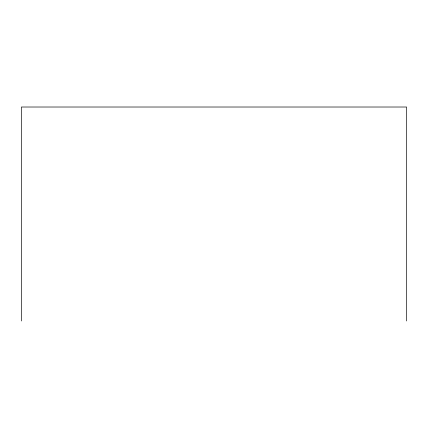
<?xml version="1.0" encoding="UTF-8"?>
<svg xmlns="http://www.w3.org/2000/svg" width="428" height="428" viewBox="0 0 428 428"><rect width="100%" height="100%" fill="white"/><g stroke="black" fill="none" stroke-linecap="round" stroke-linejoin="round"><path stroke-width="0.64" d="M406.6 320.984L406.6 107.016L21.4 107.016L21.4 320.984"/></g></svg>
